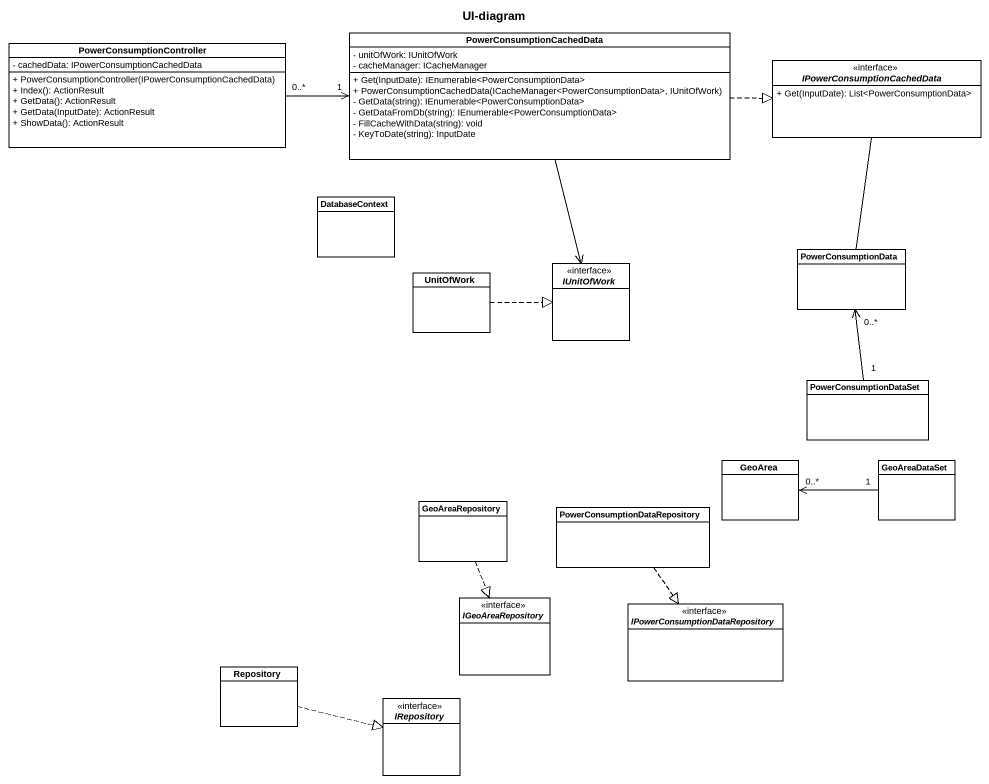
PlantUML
@startuml
title UI-diagram
hide circle
hide empty members
skinparam classAttributeIconSize 0
class PowerConsumptionController {
  - cachedData: IPowerConsumptionCachedData
  + PowerConsumptionController(IPowerConsumptionCachedData)
  + Index(): ActionResult
  + GetData(): ActionResult
  + GetData(InputDate): ActionResult
  + ShowData(): ActionResult
}
class PowerConsumptionCachedData {
  - unitOfWork: IUnitOfWork
  - cacheManager: ICacheManager
  + Get(InputDate): IEnumerable<PowerConsumptionData>
  + PowerConsumptionCachedData(ICacheManager<PowerConsumptionData>, IUnitOfWork)
  - GetData(string): IEnumerable<PowerConsumptionData>
  - GetDataFromDb(string): IEnumerable<PowerConsumptionData>
  - FillCacheWithData(string): void
  - KeyToDate(string): InputDate
}
interface IPowerConsumptionCachedData {
  + Get(InputDate): List<PowerConsumptionData>
}
class DatabaseContext
class PowerConsumptionData
class UnitOfWork
interface IUnitOfWork
class PowerConsumptionDataSet
class GeoArea
class GeoAreaDataSet
class GeoAreaRepository
class "PowerConsumptionDataRepository" as PowerConsumptionDataReposito
interface IGeoAreaRepository
interface "IPowerConsumptionDataRepository" as IPowerConsumptionDataReposit
class Repository
interface IRepository
PowerConsumptionController "0..*" -right-> "1" PowerConsumptionCachedData
PowerConsumptionCachedData .right.|> IPowerConsumptionCachedData
IPowerConsumptionCachedData -- PowerConsumptionData
UnitOfWork .right.|> IUnitOfWork
IUnitOfWork <-up- PowerConsumptionCachedData
PowerConsumptionDataSet "1" -up-> "0..*" PowerConsumptionData
GeoAreaDataSet "1" -left-> "0..*" GeoArea
GeoAreaRepository ..|> IGeoAreaRepository
PowerConsumptionDataReposito ..|> IPowerConsumptionDataReposit
Repository .right.|> IRepository
@enduml
